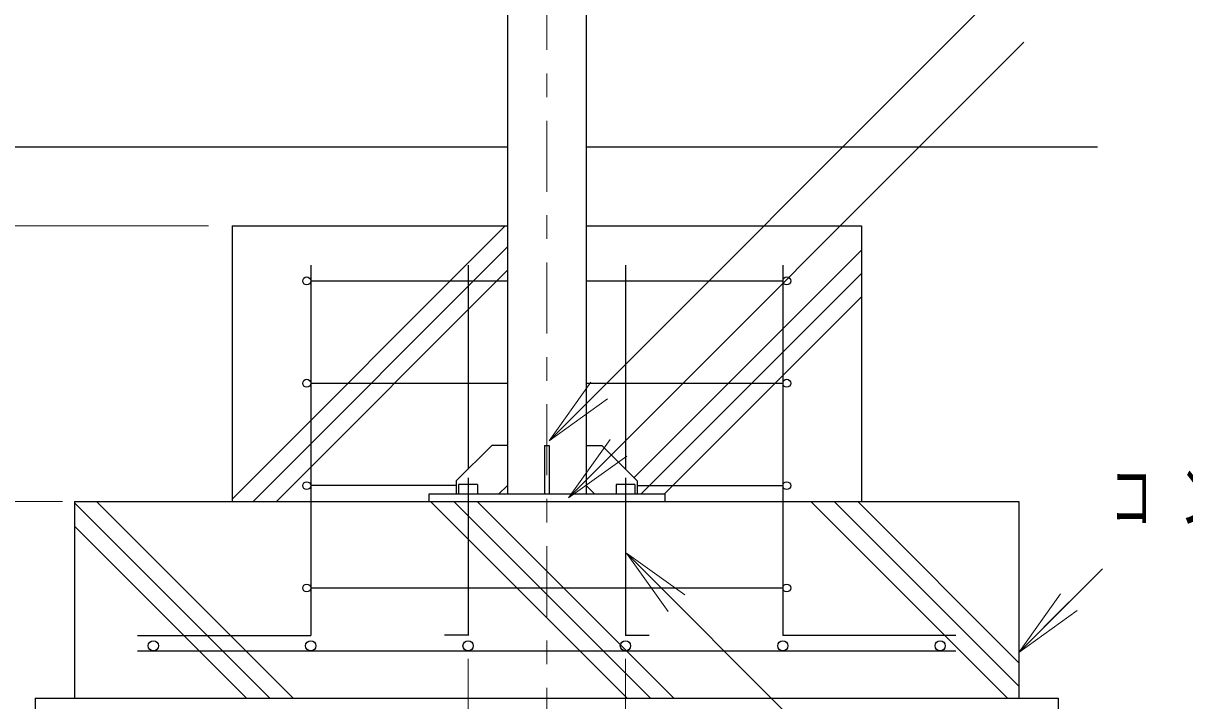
# Model space of a CAD drawing. Units: millimetres on the paper. Extents: x -365 to 0, y -5 to 257.
# Drawn here: x -106.13 to -56.92, y 120.58 to 149.27 of the extents above; entities that cross this region are included whole.
import ezdxf

# ---------------------------------------------------------------- set-up
doc = ezdxf.new("R2010")
doc.units = ezdxf.units.MM
doc.linetypes.add('USER2', pattern=[6, 3, -1, 1, -1])
doc.layers.add('LY_1', color=7, linetype='Continuous', lineweight=25)
doc.styles.add('ＭＳ ゴシック', font='')
doc.styles.get('ＭＳ ゴシック').set_extended_font_data('MS Gothic')

# ---------------------------------------------------------------- blocks, each defined once
blk = doc.blocks.new('open_arrow')
at = {"color": 0, "linetype": 'Continuous', "lineweight": -2}
blk.add_lwpolyline([(7.5, 1.25), (0, 0), (7.5, -1.25)], dxfattribs=at)

msp = doc.modelspace()

# ---------------------------------------------------------------- linework, layer by layer
at = {"layer": 'LY_1', "linetype": 'USER2', "lineweight": 13}
msp.add_line((-83.947, 229.135), (-83.947, 108.939), dxfattribs=at)
at = {"layer": 'LY_1'}
for p, q in [((-82.28, 222.274), (-82.28, 129.324)), ((-85.614, 221.858), (-85.614, 129.324)), ((-95.614, 144.025), (-147.28, 144.025)), ((-85.614, 144.025), (-137.28, 144.025)), ((-60.614, 144.025), (-82.28, 144.025)), ((-97.28, 140.691), (-97.28, 129.025)), ((-97.28, 140.691), (-85.614, 140.691)), ((-82.28, 140.691), (-70.614, 140.691)), ((-70.614, 140.691), (-70.614, 129.025)), ((-93.947, 139.025), (-93.947, 123.341)), ((-87.28, 139.025), (-87.28, 130.391)), ((-80.614, 139.025), (-80.614, 130.391)), ((-73.947, 139.025), (-73.947, 123.341)), ((-93.947, 138.358), (-85.614, 138.358)), ((-82.28, 138.358), (-73.947, 138.358)), ((-93.947, 134.025), (-85.614, 134.025)), ((-82.28, 134.025), (-73.947, 134.025)), ((-87.78, 129.891), (-86.28, 131.391)), ((-85.614, 131.391), (-86.28, 131.391)), ((-84.047, 131.391), (-83.847, 131.391)), ((-84.047, 131.391), (-84.047, 129.324)), ((-83.847, 131.391), (-83.847, 129.324)), ((-82.28, 131.391), (-81.614, 131.391)), ((-80.114, 129.891), (-81.614, 131.391)), ((-87.28, 130.024), (-87.28, 123.358)), ((-80.614, 130.024), (-80.614, 123.358)), ((-87.78, 129.691), (-93.947, 129.691)), ((-87.78, 129.891), (-87.78, 129.324)), ((-86.88, 129.734), (-87.68, 129.734)), ((-87.68, 129.734), (-87.68, 129.324)), ((-86.88, 129.734), (-86.88, 129.324)), ((-85.99, 129.324), (-85.614, 129.701)), ((-81.904, 129.324), (-82.28, 129.701)), ((-81.014, 129.734), (-81.014, 129.324)), ((-80.214, 129.734), (-81.014, 129.734)), ((-80.214, 129.734), (-80.214, 129.324)), ((-80.114, 129.891), (-80.114, 129.324)), ((-80.114, 129.691), (-73.947, 129.691)), ((-103.947, 129.025), (-103.947, 120.691)), ((-103.947, 129.025), (-63.947, 129.025)), ((-88.947, 129.324), (-88.947, 129.025)), ((-78.947, 129.324), (-88.947, 129.324)), ((-87.28, 129.025), (-87.28, 123.341)), ((-80.614, 129.025), (-80.614, 123.341)), ((-78.947, 129.324), (-78.947, 129.025)), ((-63.947, 129.025), (-63.947, 120.691)), ((-93.947, 125.358), (-73.947, 125.358)), ((-101.28, 123.341), (-93.947, 123.341)), ((-87.28, 123.358), (-88.28, 123.358)), ((-80.614, 123.358), (-79.614, 123.358)), ((-66.614, 123.341), (-73.947, 123.341)), ((-101.28, 122.691), (-66.614, 122.691)), ((-105.614, 120.691), (-105.614, 114.025)), ((-105.614, 120.691), (-62.28, 120.691)), ((-62.28, 120.691), (-62.28, 114.025))]:
    msp.add_line(p, q, dxfattribs=at)
at = {"layer": 'LY_1', "lineweight": 13}
for p, q in [((-83.847, 131.592), (-60.417, 155.022)), ((-83.03, 129.17), (-63.73, 148.47)), ((-98.28, 140.691), (-148.28, 140.691)), ((-97.28, 129.122), (-85.711, 140.691)), ((-96.388, 129.024), (-85.614, 139.799)), ((-80.251, 130.029), (-70.614, 139.667)), ((-95.398, 129.024), (-85.614, 138.809)), ((-79.966, 129.324), (-70.614, 138.677)), ((-78.976, 129.324), (-70.614, 137.687)), ((-104.458, 129.025), (-148.28, 129.025)), ((-103.947, 128.961), (-95.677, 120.691)), ((-103.02, 129.024), (-94.687, 120.691)), ((-88.878, 129.024), (-80.545, 120.691)), ((-87.888, 129.025), (-79.555, 120.691)), ((-86.898, 129.025), (-78.565, 120.691)), ((-72.756, 129.025), (-64.423, 120.691)), ((-71.766, 129.025), (-63.947, 121.205)), ((-70.776, 129.025), (-63.947, 122.195)), ((-103.947, 127.971), (-96.667, 120.691)), ((-80.571, 126.835), (-56.973, 103.237)), ((-60.411, 126.166), (-63.947, 122.63)), ((-63.947, 122.63), (-62.179, 125.105)), ((-63.947, 122.63), (-61.826, 124.751)), ((-61.472, 124.398), (-63.947, 122.63)), ((-87.28, 122.358), (-87.28, 103.025)), ((-80.614, 122.358), (-80.614, 103.025))]:
    msp.add_line(p, q, dxfattribs=at)
at = {"layer": 'LY_1'}
for centre, radius in [((-94.114, 138.358), 0.167), ((-73.78, 138.358), 0.167), ((-94.114, 134.025), 0.167), ((-73.78, 134.025), 0.167), ((-94.114, 129.691), 0.167), ((-73.78, 129.691), 0.167), ((-94.114, 125.358), 0.167), ((-73.78, 125.358), 0.167), ((-100.614, 122.908), 0.217), ((-93.947, 122.908), 0.217), ((-87.28, 122.908), 0.217), ((-80.614, 122.908), 0.217), ((-73.947, 122.908), 0.217), ((-67.28, 122.908), 0.217)]:
    msp.add_circle(centre, radius, dxfattribs=at)

# ---------------------------------------------------------------- block references
at = {"layer": 'LY_1', "lineweight": 13}
for p, xscale, yscale, rotation in [((-83.847, 131.592), 0.4, 0.4, 45), ((-83.03, 129.17), 0.4, 0.4, 45), ((-80.571, 126.835), 0.4, 0.4, 315), ((-60.411, 126.166), 0.001, 0.001, 225)]:
    msp.add_blockref('open_arrow', p, dxfattribs=dict(at, xscale=xscale, yscale=yscale, rotation=rotation))

# ---------------------------------------------------------------- texts
at = {"layer": 'LY_1', "insert": (-60.083, 129.166), "char_height": 2.199, "attachment_point": 4, "style": 'ＭＳ ゴシック'}
msp.add_mtext('\\T1.64;\\W0.6;コンクリ－ト', dxfattribs=at)

doc.saveas('drawing.dxf')
